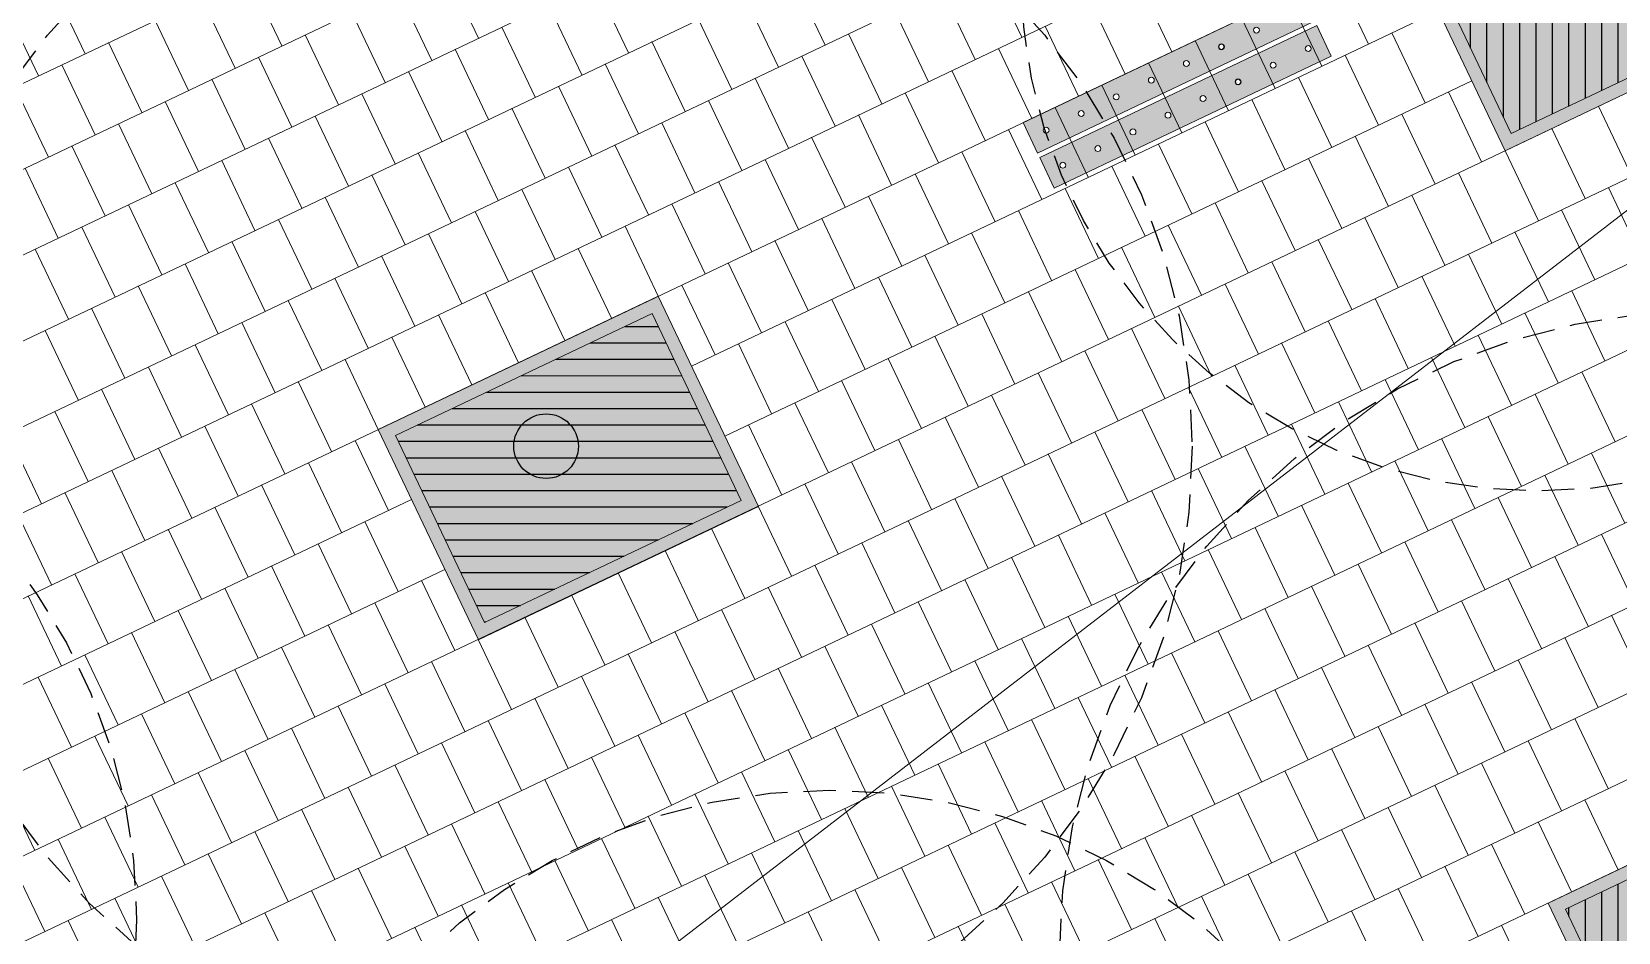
# Model space of a CAD drawing. Header units: metres. Extents: x 678805 to 1359287, y 2747329 to 5497370.
# Drawn here: x 679772.05 to 679784.33, y 2748732.07 to 2748739.03 of the extents above; entities that cross this region are included whole.
import ezdxf
from ezdxf.enums import TextEntityAlignment as Align

# ---------------------------------------------------------------- set-up
doc = ezdxf.new("R2010")
doc.units = ezdxf.units.M
doc.linetypes.add('XREF_MON_SFT_TREES$0$HIDDEN', pattern=[0.375, 0.25, -0.125])
for name, color, linetype in [('00_XREF_MON_HSC_PAVEMENT', 7, 'Continuous'), ('00_XREF_TWQ_BUILDINGS', 7, 'Continuous'), ('00_XREF_TWQ_SFT_TREES', 7, 'Continuous'), ('XREF_MON_HSC_PAVEMENT$0$03-TR-Tree Pit_Green', 74, 'Continuous'), ('XREF_MON_SFT_TREES$0$SL_TREE_CANOPY', 251, 'XREF_MON_SFT_TREES$0$HIDDEN'), ('XREF_MON_SFT_TREES$0$SL_TREE_TRUNK', 251, 'Continuous')]:
    doc.layers.add(name, color=color, linetype=linetype)
for name, color, linetype, true_color in [('02-L-Waterfeatures 01', 7, 'Continuous', 0x4da6ff), ('XREF_MON_HSC_PAVEMENT$0$03-TR-Tree Pit_White', 7, 'Continuous', 0xfcfcfc), ('XREF_MON_SFT_TREES$0$SL_TREE_ACACIA_NILOTICA', 7, 'Continuous', 0x264d00), ('XREF_MON_SFT_TREES$0$SL_TREE_ALBIZIA_LEBBECK', 7, 'Continuous', 0xa3a300), ('XREF_MON_SFT_TREES$0$SL_TREE_CERCIDIUM_FLORIDUM', 7, 'Continuous', 0xe0e000), ('XREF_MON_SFT_TREES$0$SL_TREE_ZIZIPHUS_SPINA', 7, 'Continuous', 0xc6d408)]:
    doc.layers.add(name, color=color, linetype=linetype, true_color=true_color)
for name, color, linetype, lineweight in [('XREF_MON_GENERAL_LAYOUT$0$02-L-Level Curves 0.50m', 33, 'Continuous', 5), ('XREF_MON_GENERAL_LAYOUT$0$02-L-Material Change', 251, 'Continuous', 5), ('XREF_MON_GENERAL_LAYOUT$0$04-BK-Tree Pit', 6, 'Continuous', 5), ('XREF_MON_HSC_FURNITURE$0$03-PG-CBIncluded', 8, 'Continuous', 5), ('XREF_MON_HSC_PAVEMENT$0$04-BK-Tree Pit', 6, 'Continuous', 5)]:
    doc.layers.add(name, color=color, linetype=linetype, lineweight=lineweight)
for name, color, linetype, lineweight, true_color in [('XREF_MON_HSC_PAVEMENT$0$02-L-Joints-Paviment_07_Precast Concrete Blocks 60X40', 7, 'Continuous', 5, 0x999999), ('XREF_MON_HSC_PAVEMENT$0$03-TR-Pavement_07_Precast Concrete Blocks 20X10', 7, 'Continuous', 5, 0x999999), ('XREF_MON_HSC_PAVEMENT$0$03-TR-Pavement_07_Precast Concrete Blocks 60X40', 7, 'Continuous', 5, 0x999999)]:
    doc.layers.add(name, color=color, linetype=linetype, lineweight=lineweight, true_color=true_color)
doc.layers.get('XREF_MON_SFT_TREES$0$SL_TREE_ACACIA_NILOTICA').off()
doc.layers.get('XREF_MON_SFT_TREES$0$SL_TREE_ALBIZIA_LEBBECK').off()
doc.layers.get('XREF_MON_SFT_TREES$0$SL_TREE_CERCIDIUM_FLORIDUM').off()
doc.layers.get('XREF_MON_SFT_TREES$0$SL_TREE_ZIZIPHUS_SPINA').off()
doc.styles.add('XREF_MON_GENERAL_LAYOUT$0$Standard', font='arial.ttf')

# ---------------------------------------------------------------- blocks, each defined once
blk = doc.blocks.new('XREF_MON_SFT_TREES$0$Albizia_lebbeck')
at = {"layer": 'XREF_MON_SFT_TREES$0$SL_TREE_CANOPY', "linetype": 'XREF_MON_SFT_TREES$0$HIDDEN'}
blk.add_circle((0, 0), 5, dxfattribs=at)
blk = doc.blocks.new('XREF_MON_SFT_TREES$0$Ziziphus_spina_christi')
at = {"layer": 'XREF_MON_SFT_TREES$0$SL_TREE_TRUNK'}
h = blk.add_hatch(color=256, dxfattribs=at)
h.dxf.hatch_style = 1
edge = h.paths.add_edge_path()
edge.add_arc((0, 0), 0.25, 0, 360)
at = {"layer": 'XREF_MON_SFT_TREES$0$SL_TREE_CANOPY', "linetype": 'XREF_MON_SFT_TREES$0$HIDDEN'}
blk.add_circle((0, 0), 5, dxfattribs=at)
at = {"layer": 'XREF_MON_SFT_TREES$0$SL_TREE_TRUNK'}
blk.add_circle((0, 0), 0.25, dxfattribs=at)
blk = doc.blocks.new('XREF_MON_SFT_TREES$0$Acacia_nilotica')
h = blk.add_hatch()
h.set_pattern_fill('ANSI31', color=256, scale=0.1)
edge = h.paths.add_edge_path()
edge.add_arc((0, 0), 4, 0, 360)
at = {"layer": 'XREF_MON_SFT_TREES$0$SL_TREE_TRUNK'}
h = blk.add_hatch(color=256, dxfattribs=at)
h.dxf.hatch_style = 1
edge = h.paths.add_edge_path()
edge.add_arc((0, 0), 0.25, 0, 360)
at = {"layer": 'XREF_MON_SFT_TREES$0$SL_TREE_CANOPY', "linetype": 'XREF_MON_SFT_TREES$0$HIDDEN'}
blk.add_circle((0, 0), 4, dxfattribs=at)
at = {"layer": 'XREF_MON_SFT_TREES$0$SL_TREE_TRUNK'}
blk.add_circle((0, 0), 0.25, dxfattribs=at)
blk = doc.blocks.new('XREF_MON_SFT_TREES$0$Cercidium.B')
h = blk.add_hatch()
h.set_pattern_fill('ANSI31', color=256, scale=0.1, angle=25.448)
edge = h.paths.add_edge_path()
edge.add_arc((0, 0), 4.5, 0, 360)
at = {"layer": 'XREF_MON_SFT_TREES$0$SL_TREE_TRUNK'}
h = blk.add_hatch(color=256, dxfattribs=at)
h.dxf.hatch_style = 1
edge = h.paths.add_edge_path()
edge.add_arc((0, 0), 0.25, 0, 360)
at = {"layer": 'XREF_MON_SFT_TREES$0$SL_TREE_CANOPY', "linetype": 'XREF_MON_SFT_TREES$0$HIDDEN'}
blk.add_circle((0, 0), 4.5, dxfattribs=at)
at = {"layer": 'XREF_MON_SFT_TREES$0$SL_TREE_TRUNK'}
blk.add_circle((0, 0), 0.25, dxfattribs=at)
blk = doc.blocks.new('XREF_MON_SFT_TREES$0$Cercidium.A')
h = blk.add_hatch()
h.set_pattern_fill('ANSI31', color=256, scale=0.1, angle=25.448)
edge = h.paths.add_edge_path()
edge.add_arc((0, 0), 4.5, 0, 360)
at = {"layer": 'XREF_MON_SFT_TREES$0$SL_TREE_TRUNK'}
h = blk.add_hatch(color=256, dxfattribs=at)
h.dxf.hatch_style = 1
edge = h.paths.add_edge_path()
edge.add_arc((0, 0), 0.25, 0, 360)
at = {"layer": 'XREF_MON_SFT_TREES$0$SL_TREE_CANOPY', "linetype": 'XREF_MON_SFT_TREES$0$HIDDEN'}
blk.add_circle((0, 0), 4.5, dxfattribs=at)
at = {"layer": 'XREF_MON_SFT_TREES$0$SL_TREE_TRUNK'}
blk.add_circle((0, 0), 0.25, dxfattribs=at)
blk = doc.blocks.new('XREF_MON_SFT_TREES')
at = {"layer": 'XREF_MON_SFT_TREES$0$SL_TREE_ACACIA_NILOTICA', "rotation": 25.44812939262281}
blk.add_blockref('XREF_MON_SFT_TREES$0$Acacia_nilotica', (679783.707, 2748739.48), dxfattribs=at)
at = {"layer": 'XREF_MON_SFT_TREES$0$SL_TREE_ALBIZIA_LEBBECK', "rotation": 25.44812939262281}
blk.add_blockref('XREF_MON_SFT_TREES$0$Albizia_lebbeck', (679785.004, 2748731.874), dxfattribs=at)
at = {"layer": 'XREF_MON_SFT_TREES$0$SL_TREE_CERCIDIUM_FLORIDUM'}
for name, p in [('XREF_MON_SFT_TREES$0$Cercidium.B', (679768.363, 2748732.161)), ('XREF_MON_SFT_TREES$0$Cercidium.A', (679778.225, 2748728.665))]:
    blk.add_blockref(name, p, dxfattribs=at)
at = {"layer": 'XREF_MON_SFT_TREES$0$SL_TREE_ZIZIPHUS_SPINA', "rotation": 25.44812939262281}
blk.add_blockref('XREF_MON_SFT_TREES$0$Ziziphus_spina_christi', (679776.032, 2748735.827), dxfattribs=at)
blk = doc.blocks.new('XREF_MON_HSC_PAVEMENT$0$ALCORQUE RECTANGULAR')
at = {"layer": 'XREF_MON_HSC_PAVEMENT$0$03-TR-Tree Pit_Green', "ltscale": 0.3}
h = blk.add_hatch(dxfattribs=at)
h.set_pattern_fill('ANSI31', color=256, scale=0.04, angle=-45)
h.set_pattern_definition([(360, (-2068898.16958, 3428624.0145), (3e-17, 0.127), [])])
h.paths.add_polyline_path([(679903.391, 2748647.421), (679902.702, 2748648.869), (679904.689, 2748649.814), (679905.377, 2748648.367)])
at = {"layer": 'XREF_MON_HSC_PAVEMENT$0$03-TR-Tree Pit_White'}
h = blk.add_hatch(color=256, dxfattribs=at)
h.dxf.hatch_style = 1
h.paths.add_polyline_path([(679903.344, 2748647.288), (679902.569, 2748648.916), (679904.736, 2748649.947), (679905.511, 2748648.319)])
blk = doc.blocks.new('XREF_MON_HSC_PAVEMENT$0$Escocell Quadrat')
at = {"layer": 'XREF_MON_HSC_PAVEMENT$0$03-TR-Tree Pit_Green'}
h = blk.add_hatch(dxfattribs=at)
h.set_pattern_fill('ANSI31', color=256, scale=0.04, angle=19.5514)
h.set_pattern_definition([(64.551379247, (-1794786.01457, -2189831.7944), (-0.114677314033, 0.0545720958565), [])])
h.paths.add_polyline_path([(-1.159, 0.359), (-2.759, 0.359), (-2.759, -1.241), (-1.159, -1.241)])
at = {"layer": 'XREF_MON_HSC_PAVEMENT$0$03-TR-Tree Pit_White'}
h = blk.add_hatch(color=256, dxfattribs=at)
h.dxf.hatch_style = 1
h.paths.add_polyline_path([(-2.859, 0.459), (-1.059, 0.459), (-1.059, -1.341), (-2.859, -1.341)])
at = {"ltscale": 0.3}
blk.add_lwpolyline([(-2.759, -1.241), (-1.159, -1.241), (-1.159, 0.359), (-2.759, 0.359)], close=True, dxfattribs=at)
blk = doc.blocks.new('XREF_MON_HSC_PAVEMENT')
at = {"layer": 'XREF_MON_HSC_PAVEMENT$0$03-TR-Pavement_07_Precast Concrete Blocks 20X10'}
h = blk.add_hatch(dxfattribs=at)
h.set_pattern_fill('ANSI31', color=256, scale=0.0315, angle=25.5)
h.set_pattern_definition([(70.5, (0, 0), (-0.094275932128, 0.033384858509), [])])
edge = h.paths.add_edge_path()
edge.add_line((679754.639, 2748741.428), (679756.438, 2748737.648))
edge.add_line((679756.438, 2748737.648), (679759.31, 2748736.613))
edge.add_line((679759.31, 2748736.613), (679763.155, 2748738.443))
edge.add_line((679763.155, 2748738.443), (679764.159, 2748741.27))
edge.add_line((679764.159, 2748741.27), (679766.986, 2748740.266))
edge.add_line((679766.986, 2748740.266), (679770.831, 2748742.096))
edge.add_line((679770.831, 2748742.096), (679771.835, 2748744.923))
edge.add_line((679771.835, 2748744.923), (679774.662, 2748743.919))
edge.add_line((679774.662, 2748743.919), (679778.507, 2748745.748))
edge.add_line((679778.507, 2748745.748), (679779.511, 2748748.576))
edge.add_line((679779.511, 2748748.576), (679782.338, 2748747.571))
edge.add_line((679782.338, 2748747.571), (679786.176, 2748749.398))
edge.add_line((679786.176, 2748749.398), (679787.186, 2748752.228))
edge.add_line((679787.186, 2748752.228), (679790.014, 2748751.224))
edge.add_line((679790.014, 2748751.224), (679793.857, 2748753.054))
edge.add_line((679793.857, 2748753.054), (679794.828, 2748755.786))
edge.add_line((679794.828, 2748755.786), (679794.862, 2748755.88))
edge.add_line((679794.862, 2748755.88), (679797.688, 2748754.876))
edge.add_line((679797.688, 2748754.876), (679801.533, 2748756.706))
edge.add_line((679801.533, 2748756.706), (679802.537, 2748759.533))
edge.add_line((679802.537, 2748759.533), (679805.364, 2748758.529))
edge.add_line((679805.364, 2748758.529), (679809.208, 2748760.358))
edge.add_line((679809.208, 2748760.358), (679810.212, 2748763.185))
edge.add_line((679810.212, 2748763.185), (679813.04, 2748762.181))
edge.add_line((679813.04, 2748762.181), (679816.883, 2748764.01))
edge.add_line((679816.883, 2748764.01), (679817.885, 2748766.836))
edge.add_line((679817.885, 2748766.836), (679820.714, 2748765.833))
edge.add_line((679820.714, 2748765.833), (679824.559, 2748767.663))
edge.add_line((679824.559, 2748767.663), (679825.563, 2748770.49))
edge.add_line((679825.563, 2748770.49), (679828.39, 2748769.486))
edge.add_line((679828.39, 2748769.486), (679832.234, 2748771.315))
edge.add_line((679832.234, 2748771.315), (679833.238, 2748774.142))
edge.add_line((679833.238, 2748774.142), (679836.062, 2748773.137))
edge.add_line((679836.062, 2748773.137), (679839.907, 2748774.967))
edge.add_line((679839.907, 2748774.967), (679840.952, 2748777.865))
edge.add_line((679840.952, 2748777.865), (679839.153, 2748781.645))
edge.add_line((679839.153, 2748781.645), (679754.643, 2748741.429))
at = {"layer": 'XREF_MON_HSC_PAVEMENT$0$02-L-Joints-Paviment_07_Precast Concrete Blocks 60X40'}
for points in [[(679775.25, 2748739.525), (679775.508, 2748738.984)], [(679779.455, 2748739.533), (679779.713, 2748738.991)], [(679772.206, 2748739.406), (679772.464, 2748738.864)], [(679773.728, 2748739.466), (679773.986, 2748738.924)], [(679776.411, 2748739.413), (679776.669, 2748738.872)], [(679777.933, 2748739.473), (679778.191, 2748738.931)], [(679780.616, 2748739.421), (679780.874, 2748738.879)], [(679782.138, 2748739.481), (679782.396, 2748738.939)], [(679773.367, 2748739.294), (679773.625, 2748738.752)], [(679774.889, 2748739.354), (679775.147, 2748738.812)], [(679777.572, 2748739.301), (679777.83, 2748738.759)], [(679779.094, 2748739.361), (679779.352, 2748738.819)], [(679781.777, 2748739.309), (679782.034, 2748738.767)], [(679771.845, 2748739.234), (679772.103, 2748738.692)], [(679774.528, 2748739.182), (679774.786, 2748738.64)], [(679776.05, 2748739.241), (679776.308, 2748738.7)], [(679778.733, 2748739.189), (679778.99, 2748738.647)], [(679780.255, 2748739.249), (679780.512, 2748738.707)], [(679773.006, 2748739.122), (679773.264, 2748738.58)], [(679775.689, 2748739.07), (679775.946, 2748738.528)], [(679777.211, 2748739.129), (679777.468, 2748738.588)], [(679779.893, 2748739.077), (679780.151, 2748738.535)], [(679781.415, 2748739.137), (679781.673, 2748738.595)], [(679772.645, 2748738.95), (679772.902, 2748738.408)], [(679774.167, 2748739.01), (679774.424, 2748738.468)], [(679776.849, 2748738.958), (679777.107, 2748738.416)], [(679778.371, 2748739.017), (679778.629, 2748738.476)], [(679781.054, 2748738.965), (679781.312, 2748738.423)], [(679782.576, 2748739.025), (679782.834, 2748738.483)], [(679773.805, 2748738.838), (679774.063, 2748738.296)], [(679775.327, 2748738.898), (679775.585, 2748738.356)], [(679778.01, 2748738.845), (679778.268, 2748738.304)], [(679779.532, 2748738.905), (679779.79, 2748738.363)], [(679780.693, 2748738.793), (679780.951, 2748738.251)], [(679782.215, 2748738.853), (679782.473, 2748738.311)], [(679772.283, 2748738.778), (679772.541, 2748738.236)], [(679773.444, 2748738.666), (679773.702, 2748738.124)], [(679774.966, 2748738.726), (679775.224, 2748738.184)], [(679776.488, 2748738.786), (679776.746, 2748738.244)], [(679777.649, 2748738.674), (679777.907, 2748738.132)], [(679779.171, 2748738.733), (679779.429, 2748738.192)], [(679781.854, 2748738.681), (679782.112, 2748738.139)], [(679771.922, 2748738.606), (679772.18, 2748738.064)], [(679774.605, 2748738.554), (679774.863, 2748738.012)], [(679776.127, 2748738.614), (679776.385, 2748738.072)], [(679778.81, 2748738.561), (679779.068, 2748738.02)], [(679780.332, 2748738.621), (679780.59, 2748738.079)], [(679783.015, 2748738.569), (679783.272, 2748738.027)], [(679773.083, 2748738.494), (679773.341, 2748737.952)], [(679775.766, 2748738.442), (679776.024, 2748737.9)], [(679777.288, 2748738.502), (679777.546, 2748737.96)], [(679779.971, 2748738.449), (679780.228, 2748737.908)], [(679781.493, 2748738.509), (679781.75, 2748737.967)], [(679784.175, 2748738.457), (679784.433, 2748737.915)], [(679772.722, 2748738.322), (679772.98, 2748737.781)], [(679774.244, 2748738.382), (679774.502, 2748737.84)], [(679776.927, 2748738.33), (679777.184, 2748737.788)], [(679778.449, 2748738.39), (679778.706, 2748737.848)], [(679781.131, 2748738.337), (679781.389, 2748737.795)], [(679782.653, 2748738.397), (679782.911, 2748737.855)], [(679773.883, 2748738.21), (679774.141, 2748737.668)], [(679775.405, 2748738.27), (679775.662, 2748737.728)], [(679778.087, 2748738.218), (679778.345, 2748737.676)], [(679779.609, 2748738.277), (679779.867, 2748737.736)], [(679782.292, 2748738.225), (679782.55, 2748737.683)], [(679783.814, 2748738.285), (679784.072, 2748737.743)], [(679772.361, 2748738.15), (679772.619, 2748737.609)], [(679775.043, 2748738.098), (679775.301, 2748737.556)], [(679776.565, 2748738.158), (679776.823, 2748737.616)], [(679779.248, 2748738.106), (679779.506, 2748737.564)], [(679780.77, 2748738.165), (679781.028, 2748737.624)], [(679781.931, 2748738.053), (679782.189, 2748737.512)], [(679783.453, 2748738.113), (679783.711, 2748737.571)], [(679772, 2748737.979), (679772.257, 2748737.437)], [(679773.522, 2748738.038), (679773.779, 2748737.497)], [(679776.204, 2748737.986), (679776.462, 2748737.444)], [(679777.726, 2748738.046), (679777.984, 2748737.504)], [(679778.887, 2748737.934), (679779.145, 2748737.392)], [(679780.409, 2748737.994), (679780.667, 2748737.452)], [(679783.092, 2748737.941), (679783.35, 2748737.399)], [(679773.16, 2748737.866), (679773.418, 2748737.325)], [(679774.682, 2748737.926), (679774.94, 2748737.384)], [(679775.843, 2748737.814), (679776.101, 2748737.272)], [(679777.365, 2748737.874), (679777.623, 2748737.332)], [(679780.048, 2748737.822), (679780.306, 2748737.28)], [(679781.57, 2748737.881), (679781.828, 2748737.34)], [(679784.253, 2748737.829), (679784.51, 2748737.287)], [(679772.799, 2748737.695), (679773.057, 2748737.153)], [(679774.321, 2748737.754), (679774.579, 2748737.213)], [(679777.004, 2748737.702), (679777.262, 2748737.16)], [(679778.526, 2748737.762), (679778.784, 2748737.22)], [(679781.209, 2748737.71), (679781.466, 2748737.168)], [(679782.731, 2748737.769), (679782.988, 2748737.228)], [(679773.96, 2748737.582), (679774.218, 2748737.041)], [(679775.482, 2748737.642), (679775.74, 2748737.101)], [(679778.165, 2748737.59), (679778.422, 2748737.048)], [(679779.687, 2748737.65), (679779.944, 2748737.108)], [(679782.369, 2748737.597), (679782.627, 2748737.056)], [(679783.891, 2748737.657), (679784.149, 2748737.115)], [(679772.438, 2748737.523), (679772.696, 2748736.981)], [(679775.121, 2748737.47), (679775.379, 2748736.929)], [(679776.643, 2748737.53), (679776.9, 2748736.988)], [(679779.325, 2748737.478), (679779.583, 2748736.936)], [(679780.847, 2748737.538), (679781.105, 2748736.996)], [(679783.53, 2748737.485), (679783.788, 2748736.944)], [(679772.077, 2748737.351), (679772.335, 2748736.809)], [(679773.599, 2748737.411), (679773.857, 2748736.869)], [(679776.281, 2748737.358), (679776.539, 2748736.817)], [(679777.803, 2748737.418), (679778.061, 2748736.876)], [(679780.486, 2748737.366), (679780.744, 2748736.824)], [(679782.008, 2748737.426), (679782.266, 2748736.884)], [(679773.238, 2748737.239), (679773.495, 2748736.697)], [(679774.759, 2748737.299), (679775.017, 2748736.757)], [(679777.442, 2748737.246), (679777.7, 2748736.704)], [(679778.964, 2748737.306), (679779.222, 2748736.764)], [(679780.125, 2748737.194), (679780.383, 2748736.652)], [(679781.647, 2748737.254), (679781.905, 2748736.712)], [(679783.169, 2748737.313), (679783.427, 2748736.772)], [(679774.398, 2748737.127), (679774.656, 2748736.585)], [(679775.92, 2748737.186), (679776.178, 2748736.645)], [(679777.081, 2748737.074), (679777.339, 2748736.533)], [(679778.603, 2748737.134), (679778.861, 2748736.592)], [(679781.286, 2748737.082), (679781.544, 2748736.54)], [(679782.808, 2748737.142), (679783.066, 2748736.6)], [(679772.876, 2748737.067), (679773.134, 2748736.525)], [(679774.037, 2748736.955), (679774.295, 2748736.413)], [(679775.559, 2748737.015), (679775.817, 2748736.473)], [(679778.242, 2748736.962), (679778.5, 2748736.42)], [(679779.764, 2748737.022), (679780.022, 2748736.48)], [(679782.447, 2748736.97), (679782.704, 2748736.428)], [(679783.969, 2748737.03), (679784.226, 2748736.488)], [(679772.515, 2748736.895), (679772.773, 2748736.353)], [(679775.198, 2748736.843), (679775.456, 2748736.301)], [(679779.403, 2748736.85), (679779.66, 2748736.308)], [(679780.925, 2748736.91), (679781.182, 2748736.368)], [(679783.607, 2748736.858), (679783.865, 2748736.316)], [(679772.154, 2748736.723), (679772.412, 2748736.181)], [(679773.676, 2748736.783), (679773.934, 2748736.241)], [(679777.881, 2748736.79), (679778.139, 2748736.249)], [(679780.563, 2748736.738), (679780.821, 2748736.196)], [(679782.085, 2748736.798), (679782.343, 2748736.256)], [(679773.315, 2748736.611), (679773.573, 2748736.069)], [(679774.837, 2748736.671), (679775.095, 2748736.129)], [(679777.52, 2748736.618), (679777.777, 2748736.077)], [(679779.041, 2748736.678), (679779.299, 2748736.136)], [(679781.724, 2748736.626), (679781.982, 2748736.084)], [(679783.246, 2748736.686), (679783.504, 2748736.144)], [(679774.476, 2748736.499), (679774.733, 2748735.957)], [(679778.68, 2748736.506), (679778.938, 2748735.965)], [(679780.202, 2748736.566), (679780.46, 2748736.024)], [(679782.885, 2748736.514), (679783.143, 2748735.972)], [(679772.954, 2748736.439), (679773.211, 2748735.897)], [(679778.319, 2748736.335), (679778.577, 2748735.793)], [(679779.841, 2748736.394), (679780.099, 2748735.853)], [(679781.363, 2748736.454), (679781.621, 2748735.912)], [(679782.524, 2748736.342), (679782.782, 2748735.8)], [(679784.046, 2748736.402), (679784.304, 2748735.86)], [(679772.592, 2748736.267), (679772.85, 2748735.725)], [(679774.114, 2748736.327), (679774.372, 2748735.785)], [(679779.48, 2748736.222), (679779.738, 2748735.681)], [(679781.002, 2748736.282), (679781.26, 2748735.74)], [(679783.685, 2748736.23), (679783.942, 2748735.688)], [(679772.231, 2748736.095), (679772.489, 2748735.554)], [(679773.753, 2748736.155), (679774.011, 2748735.613)], [(679777.958, 2748736.163), (679778.216, 2748735.621)], [(679780.641, 2748736.11), (679780.899, 2748735.569)], [(679782.163, 2748736.17), (679782.42, 2748735.628)], [(679773.392, 2748735.983), (679773.65, 2748735.441)], [(679777.597, 2748735.991), (679777.855, 2748735.449)], [(679779.119, 2748736.051), (679779.377, 2748735.509)], [(679781.801, 2748735.998), (679782.059, 2748735.456)], [(679783.323, 2748736.058), (679783.581, 2748735.516)], [(679771.87, 2748735.924), (679772.128, 2748735.382)], [(679774.553, 2748735.871), (679774.811, 2748735.329)], [(679778.758, 2748735.879), (679779.015, 2748735.337)], [(679780.279, 2748735.938), (679780.537, 2748735.397)], [(679782.962, 2748735.886), (679783.22, 2748735.344)], [(679773.031, 2748735.811), (679773.289, 2748735.27)], [(679779.918, 2748735.767), (679780.176, 2748735.225)], [(679781.44, 2748735.826), (679781.698, 2748735.285)], [(679784.123, 2748735.774), (679784.381, 2748735.232)], [(679772.67, 2748735.64), (679772.927, 2748735.098)], [(679774.192, 2748735.699), (679774.449, 2748735.158)], [(679778.396, 2748735.707), (679778.654, 2748735.165)], [(679781.079, 2748735.654), (679781.337, 2748735.113)], [(679782.601, 2748735.714), (679782.859, 2748735.172)], [(679783.762, 2748735.602), (679784.02, 2748735.06)], [(679773.83, 2748735.527), (679774.088, 2748734.986)], [(679778.035, 2748735.535), (679778.293, 2748734.993)], [(679779.557, 2748735.595), (679779.815, 2748735.053)], [(679780.718, 2748735.483), (679780.976, 2748734.941)], [(679782.24, 2748735.542), (679782.498, 2748735.001)], [(679772.308, 2748735.468), (679772.566, 2748734.926)], [(679773.469, 2748735.356), (679773.727, 2748734.814)], [(679777.674, 2748735.363), (679777.932, 2748734.821)], [(679779.196, 2748735.423), (679779.454, 2748734.881)], [(679781.879, 2748735.371), (679782.137, 2748734.829)], [(679783.401, 2748735.43), (679783.658, 2748734.889)], [(679771.947, 2748735.296), (679772.205, 2748734.754)], [(679774.63, 2748735.243), (679774.888, 2748734.702)], [(679778.835, 2748735.251), (679779.093, 2748734.709)], [(679780.357, 2748735.311), (679780.615, 2748734.769)], [(679783.039, 2748735.258), (679783.297, 2748734.717)], [(679773.108, 2748735.184), (679773.366, 2748734.642)], [(679777.313, 2748735.191), (679777.571, 2748734.649)], [(679779.996, 2748735.139), (679780.253, 2748734.597)], [(679781.518, 2748735.199), (679781.775, 2748734.657)], [(679784.2, 2748735.146), (679784.458, 2748734.605)], [(679772.747, 2748735.012), (679773.005, 2748734.47)], [(679774.269, 2748735.072), (679774.527, 2748734.53)], [(679776.952, 2748735.019), (679777.209, 2748734.477)], [(679778.474, 2748735.079), (679778.731, 2748734.537)], [(679781.156, 2748735.027), (679781.414, 2748734.485)], [(679782.678, 2748735.087), (679782.936, 2748734.545)], [(679773.908, 2748734.9), (679774.165, 2748734.358)], [(679778.112, 2748734.907), (679778.37, 2748734.365)], [(679779.634, 2748734.967), (679779.892, 2748734.425)], [(679782.317, 2748734.915), (679782.575, 2748734.373)], [(679783.839, 2748734.974), (679784.097, 2748734.433)], [(679772.386, 2748734.84), (679772.643, 2748734.298)], [(679775.068, 2748734.788), (679775.326, 2748734.246)], [(679776.59, 2748734.847), (679776.848, 2748734.306)], [(679779.273, 2748734.795), (679779.531, 2748734.253)], [(679780.795, 2748734.855), (679781.053, 2748734.313)], [(679781.956, 2748734.743), (679782.214, 2748734.201)], [(679783.478, 2748734.803), (679783.736, 2748734.261)], [(679772.024, 2748734.668), (679772.282, 2748734.126)], [(679773.546, 2748734.728), (679773.804, 2748734.186)], [(679774.707, 2748734.616), (679774.965, 2748734.074)], [(679776.229, 2748734.676), (679776.487, 2748734.134)], [(679777.751, 2748734.735), (679778.009, 2748734.194)], [(679778.912, 2748734.623), (679779.17, 2748734.081)], [(679780.434, 2748734.683), (679780.692, 2748734.141)], [(679783.117, 2748734.631), (679783.375, 2748734.089)], [(679773.185, 2748734.556), (679773.443, 2748734.014)], [(679775.868, 2748734.504), (679776.126, 2748733.962)], [(679777.39, 2748734.563), (679777.648, 2748734.022)], [(679780.073, 2748734.511), (679780.331, 2748733.969)], [(679781.595, 2748734.571), (679781.853, 2748734.029)], [(679784.278, 2748734.519), (679784.535, 2748733.977)], [(679772.824, 2748734.384), (679773.082, 2748733.842)], [(679774.346, 2748734.444), (679774.604, 2748733.902)], [(679777.029, 2748734.392), (679777.287, 2748733.85)], [(679778.551, 2748734.451), (679778.809, 2748733.91)], [(679781.234, 2748734.399), (679781.491, 2748733.857)], [(679782.756, 2748734.459), (679783.013, 2748733.917)], [(679773.985, 2748734.272), (679774.243, 2748733.73)], [(679775.507, 2748734.332), (679775.765, 2748733.79)], [(679778.19, 2748734.279), (679778.447, 2748733.738)], [(679779.712, 2748734.339), (679779.969, 2748733.797)], [(679782.394, 2748734.287), (679782.652, 2748733.745)], [(679783.916, 2748734.347), (679784.174, 2748733.805)], [(679772.463, 2748734.212), (679772.721, 2748733.67)], [(679775.146, 2748734.16), (679775.403, 2748733.618)], [(679776.668, 2748734.22), (679776.925, 2748733.678)], [(679779.35, 2748734.167), (679779.608, 2748733.626)], [(679780.872, 2748734.227), (679781.13, 2748733.685)], [(679783.555, 2748734.175), (679783.813, 2748733.633)], [(679772.102, 2748734.04), (679772.359, 2748733.499)], [(679773.624, 2748734.1), (679773.881, 2748733.558)], [(679776.306, 2748734.048), (679776.564, 2748733.506)], [(679777.828, 2748734.108), (679778.086, 2748733.566)], [(679780.511, 2748734.055), (679780.769, 2748733.513)], [(679782.033, 2748734.115), (679782.291, 2748733.573)], [(679783.194, 2748734.003), (679783.452, 2748733.461)], [(679773.262, 2748733.928), (679773.52, 2748733.386)], [(679774.784, 2748733.988), (679775.042, 2748733.446)], [(679777.467, 2748733.936), (679777.725, 2748733.394)], [(679778.989, 2748733.995), (679779.247, 2748733.454)], [(679780.15, 2748733.883), (679780.408, 2748733.342)], [(679781.672, 2748733.943), (679781.93, 2748733.401)], [(679772.901, 2748733.756), (679773.159, 2748733.215)], [(679774.423, 2748733.816), (679774.681, 2748733.274)], [(679775.945, 2748733.876), (679776.203, 2748733.334)], [(679777.106, 2748733.764), (679777.364, 2748733.222)], [(679778.628, 2748733.824), (679778.886, 2748733.282)], [(679781.311, 2748733.771), (679781.569, 2748733.23)], [(679782.833, 2748733.831), (679783.091, 2748733.289)], [(679774.062, 2748733.644), (679774.32, 2748733.102)], [(679775.584, 2748733.704), (679775.842, 2748733.162)], [(679778.267, 2748733.652), (679778.525, 2748733.11)], [(679779.789, 2748733.712), (679780.047, 2748733.17)], [(679782.472, 2748733.659), (679782.729, 2748733.117)], [(679783.994, 2748733.719), (679784.251, 2748733.177)], [(679772.54, 2748733.584), (679772.798, 2748733.043)], [(679775.223, 2748733.532), (679775.481, 2748732.99)], [(679776.745, 2748733.592), (679777.003, 2748733.05)], [(679779.428, 2748733.54), (679779.685, 2748732.998)], [(679780.95, 2748733.599), (679781.207, 2748733.058)], [(679783.632, 2748733.547), (679783.89, 2748733.005)], [(679772.179, 2748733.413), (679772.437, 2748732.871)], [(679773.701, 2748733.472), (679773.959, 2748732.931)], [(679776.384, 2748733.42), (679776.641, 2748732.878)], [(679777.906, 2748733.48), (679778.163, 2748732.938)], [(679780.588, 2748733.428), (679780.846, 2748732.886)], [(679782.11, 2748733.487), (679782.368, 2748732.946)], [(679773.34, 2748733.301), (679773.597, 2748732.759)], [(679774.862, 2748733.36), (679775.119, 2748732.819)], [(679777.544, 2748733.308), (679777.802, 2748732.766)], [(679779.066, 2748733.368), (679779.324, 2748732.826)], [(679781.749, 2748733.315), (679782.007, 2748732.774)], [(679783.271, 2748733.375), (679783.529, 2748732.833)], [(679771.818, 2748733.241), (679772.076, 2748732.699)], [(679774.5, 2748733.188), (679774.758, 2748732.647)], [(679776.022, 2748733.248), (679776.28, 2748732.706)], [(679778.705, 2748733.196), (679778.963, 2748732.654)], [(679780.227, 2748733.256), (679780.485, 2748732.714)], [(679781.388, 2748733.144), (679781.646, 2748732.602)], [(679782.91, 2748733.203), (679783.168, 2748732.662)], [(679772.978, 2748733.129), (679773.236, 2748732.587)], [(679775.661, 2748733.076), (679775.919, 2748732.535)], [(679777.183, 2748733.136), (679777.441, 2748732.594)], [(679778.344, 2748733.024), (679778.602, 2748732.482)], [(679779.866, 2748733.084), (679780.124, 2748732.542)], [(679782.549, 2748733.031), (679782.807, 2748732.49)], [(679784.071, 2748733.091), (679784.329, 2748732.55)], [(679772.617, 2748732.957), (679772.875, 2748732.415)], [(679774.139, 2748733.017), (679774.397, 2748732.475)], [(679775.3, 2748732.904), (679775.558, 2748732.363)], [(679776.822, 2748732.964), (679777.08, 2748732.422)], [(679779.505, 2748732.912), (679779.763, 2748732.37)], [(679781.027, 2748732.972), (679781.285, 2748732.43)], [(679783.71, 2748732.919), (679783.967, 2748732.378)], [(679772.256, 2748732.785), (679772.514, 2748732.243)], [(679773.778, 2748732.845), (679774.036, 2748732.303)], [(679776.461, 2748732.792), (679776.719, 2748732.251)], [(679777.983, 2748732.852), (679778.241, 2748732.31)], [(679780.666, 2748732.8), (679780.923, 2748732.258)], [(679782.188, 2748732.86), (679782.445, 2748732.318)], [(679773.417, 2748732.673), (679773.675, 2748732.131)], [(679774.939, 2748732.733), (679775.197, 2748732.191)], [(679777.622, 2748732.68), (679777.879, 2748732.138)], [(679779.144, 2748732.74), (679779.401, 2748732.198)], [(679781.826, 2748732.688), (679782.084, 2748732.146)], [(679783.348, 2748732.748), (679783.606, 2748732.206)], [(679771.895, 2748732.613), (679772.153, 2748732.071)], [(679774.578, 2748732.561), (679774.835, 2748732.019)], [(679776.1, 2748732.62), (679776.357, 2748732.079)], [(679778.782, 2748732.568), (679779.04, 2748732.026)], [(679780.304, 2748732.628), (679780.562, 2748732.086)], [(679782.987, 2748732.576), (679783.245, 2748732.034)], [(679773.056, 2748732.501), (679773.314, 2748731.959)], [(679775.738, 2748732.449), (679775.996, 2748731.907)], [(679777.26, 2748732.508), (679777.518, 2748731.967)], [(679779.943, 2748732.456), (679780.201, 2748731.914)], [(679781.465, 2748732.516), (679781.723, 2748731.974)], [(679782.626, 2748732.404), (679782.884, 2748731.862)], [(679772.695, 2748732.329), (679772.952, 2748731.787)], [(679774.216, 2748732.389), (679774.474, 2748731.847)], [(679776.899, 2748732.337), (679777.157, 2748731.795)], [(679778.421, 2748732.396), (679778.679, 2748731.855)], [(679779.582, 2748732.284), (679779.84, 2748731.742)], [(679781.104, 2748732.344), (679781.362, 2748731.802)], [(679773.855, 2748732.217), (679774.113, 2748731.675)], [(679775.377, 2748732.277), (679775.635, 2748731.735)], [(679776.538, 2748732.165), (679776.796, 2748731.623)], [(679778.06, 2748732.224), (679778.318, 2748731.683)], [(679780.743, 2748732.172), (679781.001, 2748731.63)], [(679782.265, 2748732.232), (679782.523, 2748731.69)], [(679772.333, 2748732.157), (679772.591, 2748731.615)], [(679775.016, 2748732.105), (679775.274, 2748731.563)], [(679779.221, 2748732.112), (679779.479, 2748731.571)], [(679783.426, 2748732.12), (679783.683, 2748731.578)]]:
    blk.add_lwpolyline(points, dxfattribs=at)
at = {"layer": 'XREF_MON_HSC_PAVEMENT$0$03-TR-Pavement_07_Precast Concrete Blocks 60X40'}
for p, q in [((679733.636, 2748720.387), (679963.285, 2748829.669)), ((679733.894, 2748719.845), (679963.543, 2748829.127)), ((679723.497, 2748714.233), (679963.802, 2748828.586)), ((679723.755, 2748713.692), (679904.349, 2748799.63)), ((679713.899, 2748708.337), (679904.607, 2748799.088)), ((679748.675, 2748720.899), (679897.138, 2748791.547)), ((679712.479, 2748703.01), (679894.644, 2748789.696)), ((679717.042, 2748704.517), (679892.149, 2748787.844)), ((679736.988, 2748713.344), (679889.655, 2748785.993)), ((679761.265, 2748724.232), (679887.16, 2748784.141)), ((679714.157, 2748707.795), (679851.409, 2748773.109)), ((679765.574, 2748729.605), (679837.09, 2748763.637)), ((679761.523, 2748723.69), (679831.614, 2748757.044)), ((679746.249, 2748715.758), (679820.602, 2748751.14)), ((679746.507, 2748715.216), (679809.59, 2748745.235)), ((679768.954, 2748733.207), (679790.262, 2748743.347)), ((679744.425, 2748713.561), (679801.437, 2748740.691)), ((679777.158, 2748736.447), (679782.937, 2748739.197)), ((679777.416, 2748735.905), (679783.195, 2748738.655)), ((679769.212, 2748732.665), (679774.991, 2748735.415)), ((679769.47, 2748732.124), (679775.249, 2748734.874))]:
    blk.add_line(p, q, dxfattribs=at)
at = {"layer": 'XREF_MON_HSC_PAVEMENT$0$04-BK-Tree Pit', "rotation": 25.44862075299672}
for p in [(679785.459, 2748740.552), (679786.566, 2748733.106)]:
    blk.add_blockref('XREF_MON_HSC_PAVEMENT$0$Escocell Quadrat', p, dxfattribs=at)
at = {"layer": 'XREF_MON_HSC_PAVEMENT$0$04-BK-Tree Pit'}
blk.add_blockref('XREF_MON_HSC_PAVEMENT$0$ALCORQUE RECTANGULAR', (-127.836, 87.041), dxfattribs=at)
blk = doc.blocks.new('XREF_MON_HSC_FURNITURE$0$RAI_B_HL')
at = {"true_color": 0xfcfcfc}
h = blk.add_hatch(color=7, dxfattribs=at)
h.dxf.hatch_style = 1
h.paths.add_polyline_path([(2100.11, 179.356), (2100.371, 179.381), (2100.141, 181.745), (2099.88, 181.72)])
h.paths.add_polyline_path([(2100.192, 180.104, -1), (2100.146, 180.1, -1)], flags=16)
h.paths.add_polyline_path([(2100.189, 180.104, -1), (2100.149, 180.1, -1)], flags=0)
h.paths.add_polyline_path([(2100.117, 180.399, -1), (2100.163, 180.403, -1)], flags=16)
h.paths.add_polyline_path([(2100.221, 179.805, -1), (2100.175, 179.801, -1)], flags=16)
h.paths.add_polyline_path([(2100.088, 180.698, -1), (2100.134, 180.702, -1)], flags=16)
h.paths.add_polyline_path([(2100.25, 179.506, -1), (2100.204, 179.502, -1)], flags=16)
h.paths.add_polyline_path([(2100.059, 180.997, -1), (2100.105, 181.001, -1)], flags=16)
h.paths.add_polyline_path([(2100.03, 181.296, -1), (2100.076, 181.3, -1)], flags=16)
h.paths.add_polyline_path([(2100.001, 181.595, -1), (2100.047, 181.599, -1)], flags=16)
h = blk.add_hatch(color=7, dxfattribs=at)
h.dxf.hatch_style = 1
h.paths.add_polyline_path([(2100.409, 179.385), (2100.67, 179.41), (2100.44, 181.774), (2100.179, 181.749)])
h.paths.add_polyline_path([(2100.491, 180.133, -1), (2100.445, 180.129, -1)], flags=16)
h.paths.add_polyline_path([(2100.488, 180.133, -1), (2100.448, 180.129, -1)], flags=0)
h.paths.add_polyline_path([(2100.416, 180.428, -1), (2100.462, 180.432, -1)], flags=16)
h.paths.add_polyline_path([(2100.52, 179.834, -1), (2100.474, 179.83, -1)], flags=16)
h.paths.add_polyline_path([(2100.387, 180.727, -1), (2100.433, 180.731, -1)], flags=16)
h.paths.add_polyline_path([(2100.549, 179.536, -1), (2100.503, 179.531, -1)], flags=16)
h.paths.add_polyline_path([(2100.358, 181.026, -1), (2100.404, 181.03, -1)], flags=16)
h.paths.add_polyline_path([(2100.329, 181.325, -1), (2100.375, 181.329, -1)], flags=16)
h.paths.add_polyline_path([(2100.3, 181.624, -1), (2100.346, 181.628, -1)], flags=16)
for points in [[(2100.11, 179.356), (2100.371, 179.381), (2100.141, 181.745), (2099.88, 181.72), (2100.11, 179.356)], [(2100.409, 179.385), (2100.67, 179.41), (2100.44, 181.774), (2100.179, 181.749), (2100.409, 179.385)]]:
    blk.add_lwpolyline(points, close=True)
for centre, radius in [((2100.024, 181.597), 0.023), ((2100.323, 181.626), 0.023), ((2100.352, 181.327), 0.023), ((2100.053, 181.298), 0.023), ((2100.082, 180.999), 0.023), ((2100.381, 181.028), 0.023), ((2100.41, 180.729), 0.023), ((2100.111, 180.7), 0.023), ((2100.14, 180.401), 0.023), ((2100.439, 180.43), 0.023), ((2100.169, 180.102), 0.023), ((2100.169, 180.102), 0.02), ((2100.468, 180.131), 0.023), ((2100.468, 180.131), 0.02), ((2100.198, 179.803), 0.023), ((2100.497, 179.832), 0.023), ((2100.227, 179.504), 0.023), ((2100.526, 179.533), 0.023)]:
    blk.add_circle(centre, radius)
blk = doc.blocks.new('XREF_MON_HSC_FURNITURE$0$RAI_D')
at = {"rotation": 324.4534980158393}
blk.add_blockref('XREF_MON_HSC_FURNITURE$0$RAI_B_HL', (-1815.645, 1074.162), dxfattribs=at)
blk = doc.blocks.new('XREF_MON_HSC_FURNITURE')
at = {"layer": 'XREF_MON_HSC_FURNITURE$0$03-PG-CBIncluded', "rotation": 145.4486207269366}
blk.add_blockref('XREF_MON_HSC_FURNITURE$0$RAI_D', (679779.468, 2748739.651), dxfattribs=at)
blk = doc.blocks.new('XREF_MON_GENERAL_LAYOUT$0$ALCORQUE RECTANGULAR')
blk.add_lwpolyline([(679903.391, 2748647.421), (679902.702, 2748648.868), (679904.689, 2748649.814), (679905.378, 2748648.366)], close=True)
at = {"layer": 'XREF_MON_GENERAL_LAYOUT$0$02-L-Material Change'}
blk.add_lwpolyline([(679903.344, 2748647.288), (679902.569, 2748648.916), (679904.736, 2748649.947), (679905.511, 2748648.319)], close=True, dxfattribs=at)
blk = doc.blocks.new('XREF_MON_GENERAL_LAYOUT$0$Escocell Quadrat')
at = {"ltscale": 0.3}
blk.add_lwpolyline([(-2.759, -1.241), (-1.159, -1.241), (-1.159, 0.359), (-2.759, 0.359)], close=True, dxfattribs=at)
at = {"layer": 'XREF_MON_GENERAL_LAYOUT$0$02-L-Material Change', "ltscale": 0.3}
blk.add_lwpolyline([(-2.859, -1.341), (-1.059, -1.341), (-1.059, 0.459), (-2.859, 0.459)], close=True, dxfattribs=at)
blk = doc.blocks.new('XREF_MON_GENERAL_LAYOUT')
at = {"layer": 'XREF_MON_GENERAL_LAYOUT$0$02-L-Level Curves 0.50m', "ltscale": 0.3}
blk.add_lwpolyline([(679839.629, 2748782.536), (679845.269, 2748784.555), (679715.53, 2748684.592)], dxfattribs=at)
at = {"layer": 'XREF_MON_GENERAL_LAYOUT$0$04-BK-Tree Pit', "rotation": 25.44862075299672}
for p in [(679785.459, 2748740.552), (679786.566, 2748733.106)]:
    blk.add_blockref('XREF_MON_GENERAL_LAYOUT$0$Escocell Quadrat', p, dxfattribs=at)
at = {"layer": 'XREF_MON_GENERAL_LAYOUT$0$04-BK-Tree Pit'}
blk.add_blockref('XREF_MON_GENERAL_LAYOUT$0$ALCORQUE RECTANGULAR', (-127.836, 87.041), dxfattribs=at)
at = {"style": 'XREF_MON_GENERAL_LAYOUT$0$Standard'}
for tag, rotation, p in [('604,00', 330.2643, (679905.77, 2748776.558)), ('603,00', 330.2643, (679901.861, 2748753.477)), ('600,00', 133.826, (679944.597, 2748745.153)), ('602,00', 330.2643, (679883.319, 2748738.727)), ('601,00', 117.8906, (679920.972, 2748732.87)), ('601,00', 330.2643, (679864.777, 2748723.976)), ('600,00', 40.8833, (679777.405, 2748705.444, 1.17)), ('602,00', 330.2643, (679941.275, 2748705.483)), ('601,00', 40.8833, (679701.798, 2748703.889, 1.17)), ('598,00', 62.091, (679810.267, 2748702.619)), ('600,00', 330.2643, (679877.781, 2748691.131)), ('600,00', 19.5511, (679920.444, 2748685.496)), ('601,00', 330.2643, (679934.813, 2748683.804)), ('599,00', 330.2643, (679854.567, 2748679.061)), ('600,00', 88.3928, (679743.913, 2748675.572)), ('599,00', 20.6086, (679924.26, 2748675.216)), ('601,00', 88.3928, (679728.035, 2748671.318, -2)), ('602,00', 88.3928, (679711.826, 2748665.966, -1)), ('603,00', 88.3928, (679695.615, 2748660.611)), ('599,00', 40.8833, (679788.807, 2748655.829, 1.17)), ('601,00', 40.8833, (679627.612, 2748644.603, 1.17)), ('603,00', 41.7058, (679702.499, 2748628.484, 1.17)), ('600,00', 40.8833, (679645.925, 2748597.926, 1.17)), ('599,00', 34.2277, (679673.574, 2748555.136, 5.34))]:
    blk.add_attdef(tag, text='', height=1, rotation=rotation, dxfattribs=at).set_placement(p, align=Align.MIDDLE)
at = {"ltscale": 0.3, "style": 'XREF_MON_GENERAL_LAYOUT$0$Standard'}
for tag, rotation, p in [('603,50', 330.2643, (679911.501, 2748760.57)), ('602,50', 330.2643, (679892.865, 2748745.846)), ('600,50', 133.826, (679933.048, 2748738.729)), ('601,50', 330.2643, (679873.581, 2748731.671)), ('601,50', 101.2857, (679909.522, 2748726.945)), ('602,50', 330.2643, (679948.625, 2748713.86)), ('600,50', 39.606, (679743.243, 2748706.971)), ('600,50', 330.2643, (679880.266, 2748702.726)), ('600,50', 17.3537, (679917.615, 2748690.554)), ('599,50', 330.2643, (679867.197, 2748684.716)), ('599,50', 18.8944, (679921.71, 2748680.578)), ('599,50', 39.606, (679778.991, 2748677.241)), ('600,50', 88.3928, (679735.925, 2748673.586)), ('601,50', 88.3928, (679719.906, 2748668.581)), ('602,50', 88.3928, (679703.474, 2748663.452)), ('598,50', 330.2643, (679861.765, 2748662.397)), ('601,50', 39.606, (679610.513, 2748662.061)), ('600,00', 41.7058, (679752.308, 2748637.685)), ('601,00', 41.7058, (679736.044, 2748634.538)), ('599,00', 35.0835, (679763.043, 2748634.415, 1.17)), ('602,00', 41.7058, (679720.174, 2748633.096, 1.17)), ('600,00', 35.0835, (679747.063, 2748629.903, 1.17)), ('601,00', 35.0835, (679731.246, 2748625.239, 1.17)), ('600,50', 39.606, (679636.92, 2748621.339)), ('602,00', 35.0835, (679715.4, 2748620.639, 1.17)), ('599,50', 28.7604, (679659.482, 2748574.323))]:
    blk.add_attdef(tag, text='', height=1, rotation=rotation, dxfattribs=at).set_placement(p, align=Align.MIDDLE)

msp = doc.modelspace()

# ---------------------------------------------------------------- block references
at = {"layer": '00_XREF_MON_HSC_PAVEMENT'}
msp.add_blockref('XREF_MON_HSC_PAVEMENT', (0, 0), dxfattribs=at)
at = {"layer": '00_XREF_TWQ_BUILDINGS'}
msp.add_blockref('XREF_MON_HSC_FURNITURE', (0, 0), dxfattribs=at)
at = {"layer": '00_XREF_TWQ_SFT_TREES'}
msp.add_blockref('XREF_MON_SFT_TREES', (0, 0), dxfattribs=at)
at = {"layer": '02-L-Waterfeatures 01', "color": 18, "true_color": 0x000000}
msp.add_blockref('XREF_MON_GENERAL_LAYOUT', (0, 0), dxfattribs=at)

doc.saveas('drawing.dxf')
